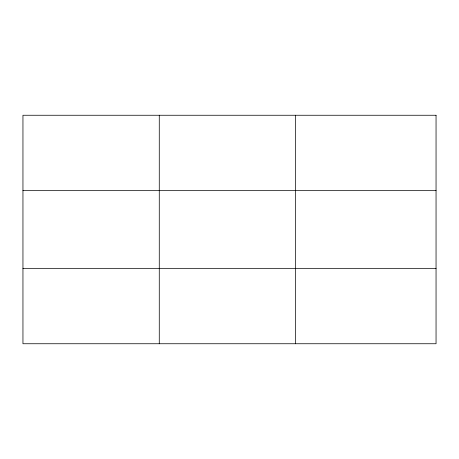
<?xml version="1.0" encoding="UTF-8"?>
<svg xmlns="http://www.w3.org/2000/svg" width="459" height="459" viewBox="0 0 459 459"><rect width="100%" height="100%" fill="white"/><g stroke="black" fill="none" stroke-linecap="round" stroke-linejoin="round"><path stroke-width="0.69" d="M159.273 343.745L159.273 115.255M295.596 343.745L295.596 115.255M22.95 190.657L436.05 190.657M22.95 268.343L436.05 268.343M436.05 115.255L22.95 115.255L22.95 343.745L436.05 343.745L436.05 115.255"/></g></svg>
